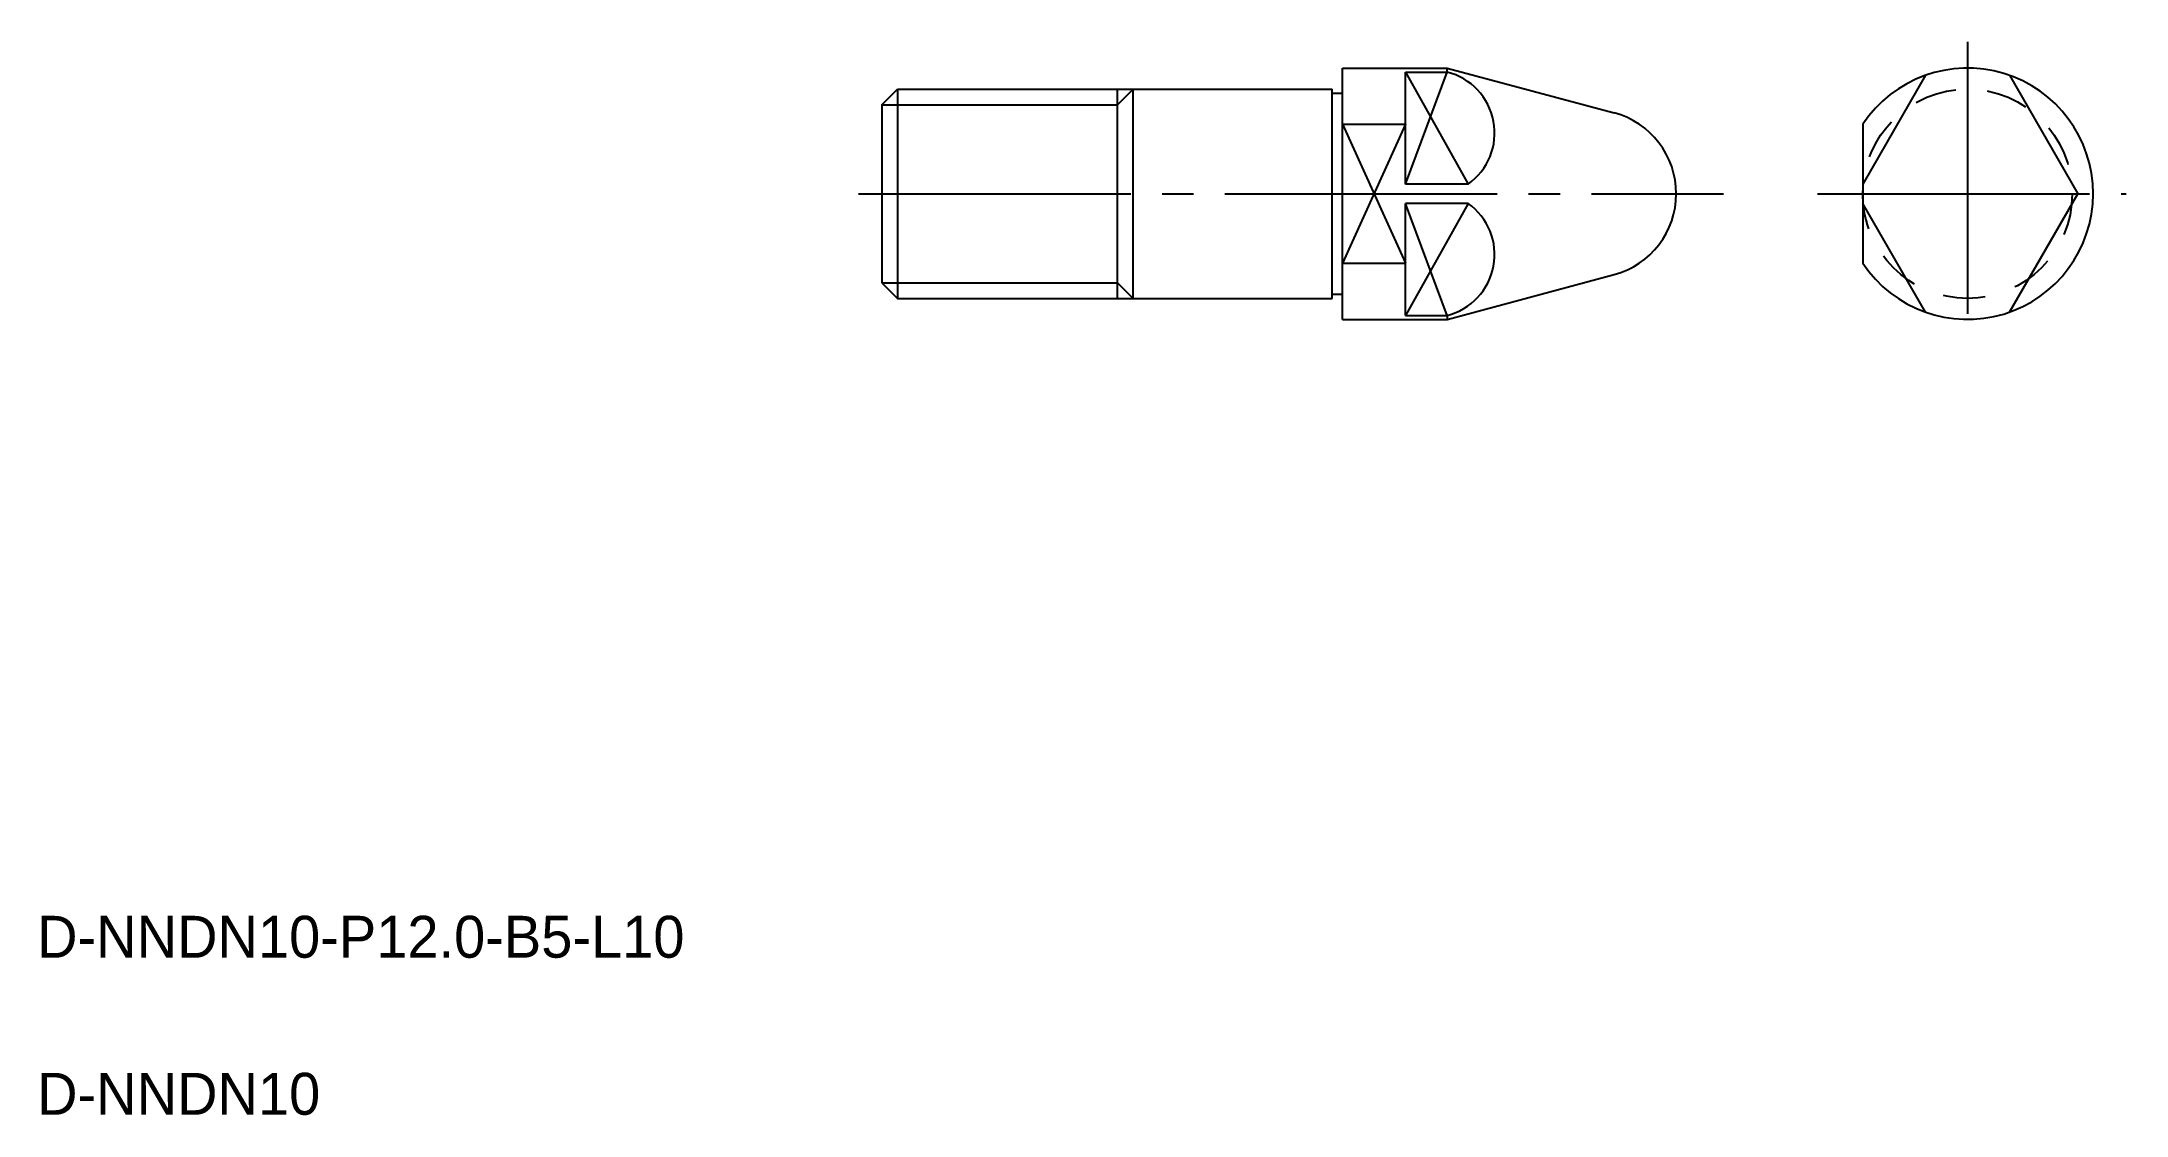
# Model space of a CAD drawing. Extents: x 5.2 to 104.8, y 5 to 56.2.
import ezdxf

# ---------------------------------------------------------------- set-up
doc = ezdxf.new("R2010")
doc.units = 0
doc.linetypes.add('CENTER', pattern=[17.5, 13, -1.5, 1.5, -1.5])
doc.linetypes.add('DASHED', pattern=[3.5, 2, -1.5])
doc.layers.get('0').update_dxf_attribs({"linetype": 'CONTINUOUS'})
doc.layers.add('CENTER', color=1, linetype='CENTER')
doc.styles.get("Standard").update_dxf_attribs({"font": 'txt', "height": 1.6})

msp = doc.modelspace()

# ---------------------------------------------------------------- linework, layer by layer
at = {"color": 7, "linetype": 'CONTINUOUS'}
for p, q in [((67.344, 54.987), (72.344, 54.987)), ((67.344, 42.987), (67.344, 54.987)), ((70.344, 54.796), (72.344, 54.796)), ((70.344, 49.448), (70.344, 54.796)), ((72.344, 54.987), (80.317, 52.851)), ((45.344, 53.237), (46.094, 53.987)), ((46.094, 53.987), (57.344, 53.987)), ((46.094, 53.987), (46.094, 43.987)), ((56.594, 43.987), (56.594, 53.987)), ((57.344, 53.987), (66.844, 53.987)), ((57.344, 43.987), (57.344, 53.987)), ((66.844, 43.987), (66.844, 53.987)), ((66.844, 53.787), (67.344, 53.787)), ((95.19, 54.644), (92.19, 49.448)), ((99.19, 54.644), (102.456, 48.987)), ((45.344, 53.237), (45.344, 44.737)), ((67.344, 52.303), (70.344, 52.303)), ((92.19, 52.303), (92.19, 45.67)), ((73.345, 49.448), (70.344, 49.448)), ((99.19, 43.33), (102.456, 48.987)), ((70.344, 43.177), (70.344, 48.526)), ((73.345, 48.526), (70.344, 48.526)), ((95.19, 43.33), (92.19, 48.526)), ((67.344, 45.67), (70.344, 45.67)), ((72.344, 42.987), (80.317, 45.123)), ((45.344, 44.737), (46.094, 43.987)), ((46.094, 43.987), (57.344, 43.987)), ((57.344, 43.987), (66.844, 43.987)), ((66.844, 44.187), (67.344, 44.187)), ((67.344, 42.987), (72.344, 42.987)), ((70.344, 43.177), (72.344, 43.177))]:
    msp.add_line(p, q, dxfattribs=at)
at = {"color": 3, "linetype": 'CONTINUOUS'}
for p, q in [((70.344, 54.796), (73.345, 49.448)), ((70.344, 49.448), (72.344, 54.796)), ((56.594, 53.237), (57.344, 53.987)), ((45.344, 53.237), (56.594, 53.237)), ((67.344, 52.303), (70.344, 45.67)), ((70.344, 52.303), (67.344, 45.67)), ((73.345, 48.526), (70.344, 43.177)), ((72.344, 43.177), (70.344, 48.526)), ((45.344, 44.737), (56.594, 44.737)), ((56.594, 44.737), (57.344, 43.987))]:
    msp.add_line(p, q, dxfattribs=at)
at = {"linetype": 'CONTINUOUS'}
for p, q in [((72.344, 54.796), (72.344, 54.987)), ((72.344, 43.177), (72.344, 42.987))]:
    msp.add_line(p, q, dxfattribs=at)
for p, q in [((67.344, 48.987), (67.344, 48.987)), ((67.344, 45.987), (67.344, 45.987))]:
    msp.add_line(p, q)
at = {"color": 3, "linetype": 'DASHED'}
msp.add_circle((97.19, 48.987), 5, dxfattribs=at)
at = {"color": 7, "linetype": 'CONTINUOUS'}
for centre, radius, start, end in [((71.613, 51.892), 2.995, 305.31431, 75.885), ((97.19, 48.987), 6, 0, 146.44268), ((79.281, 48.987), 4, 285, 75), ((97.19, 48.987), 6, 213.55732, 0), ((71.613, 46.082), 2.995, 284.115, 54.68569)]:
    msp.add_arc(centre, radius, start, end, dxfattribs=at)
at = {"layer": 'CENTER', "color": 1, "linetype": 'CENTER'}
for p, q in [((97.19, 56.249), (97.19, 42.071)), ((44.231, 48.987), (85.537, 48.987)), ((90.025, 48.987), (104.775, 48.987))]:
    msp.add_line(p, q, dxfattribs=at)

# ---------------------------------------------------------------- texts
at = {"color": 7, "linetype": 'CONTINUOUS'}
for s, p in [('D-NNDN10-P12.0-B5-L10', (5, 12.5)), ('D-NNDN10', (5, 5))]:
    msp.add_text(s, height=2, dxfattribs=at).set_placement(p)

doc.saveas('drawing.dxf')
